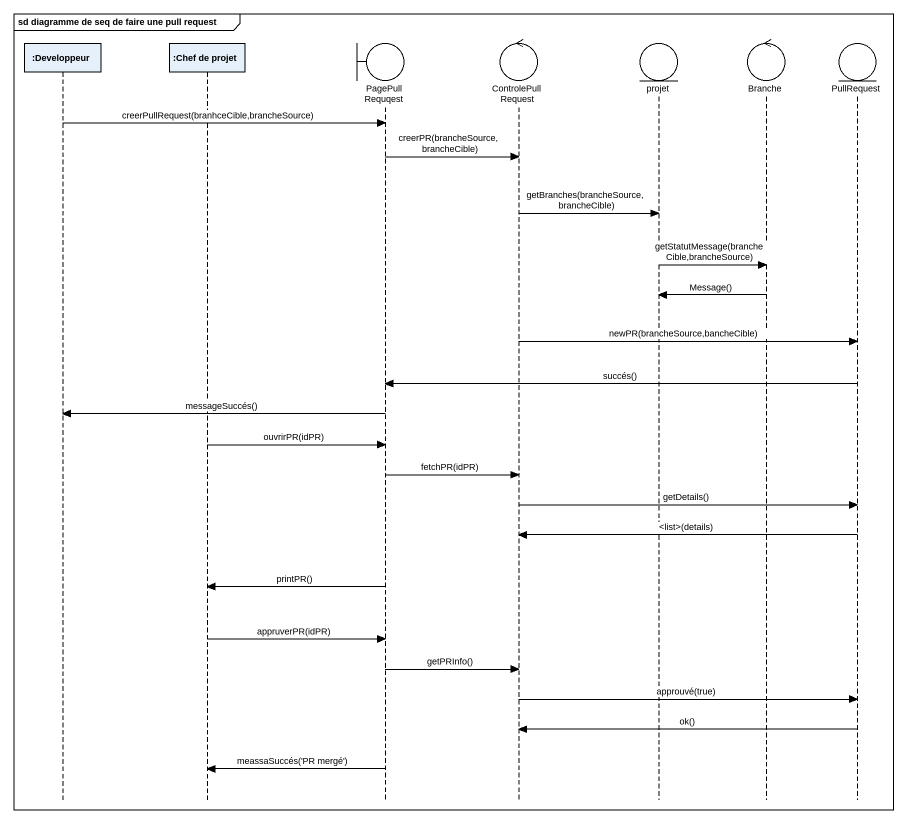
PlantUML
@startuml
mainframe sd diagramme de seq de faire une pull request
hide footbox
participant ":Developpeur" as Developpeur
participant ":Chef de projet" as Chef_de_projet
boundary PagePullRequqest
control ControlePullRequest
entity projet
control Branche
entity PullRequest

Developpeur -> PagePullRequqest : creerPullRequest(branhceCible,brancheSource)
PagePullRequqest -> ControlePullRequest : creerPR(brancheSource,brancheCible)
ControlePullRequest -> projet : getBranches(brancheSource,brancheCible)
projet -> Branche : getStatutMessage(brancheCible,brancheSource)
Branche -> projet : Message()
ControlePullRequest -> PullRequest : newPR(brancheSource,bancheCible)
PullRequest -> PagePullRequqest : succés()
PagePullRequqest -> Developpeur : messageSuccés()
Chef_de_projet -> PagePullRequqest : ouvrirPR(idPR)
PagePullRequqest -> ControlePullRequest : fetchPR(idPR)
ControlePullRequest -> PullRequest : getDetails()
PullRequest -> ControlePullRequest : <list>(details)
PagePullRequqest -> Chef_de_projet : printPR()
Chef_de_projet -> PagePullRequqest : appruverPR(idPR)
PagePullRequqest -> ControlePullRequest : getPRInfo()
ControlePullRequest -> PullRequest : approuvé(true)
PullRequest -> ControlePullRequest : ok()
PagePullRequqest -> Chef_de_projet : meassaSuccés('PR mergé')
@enduml
